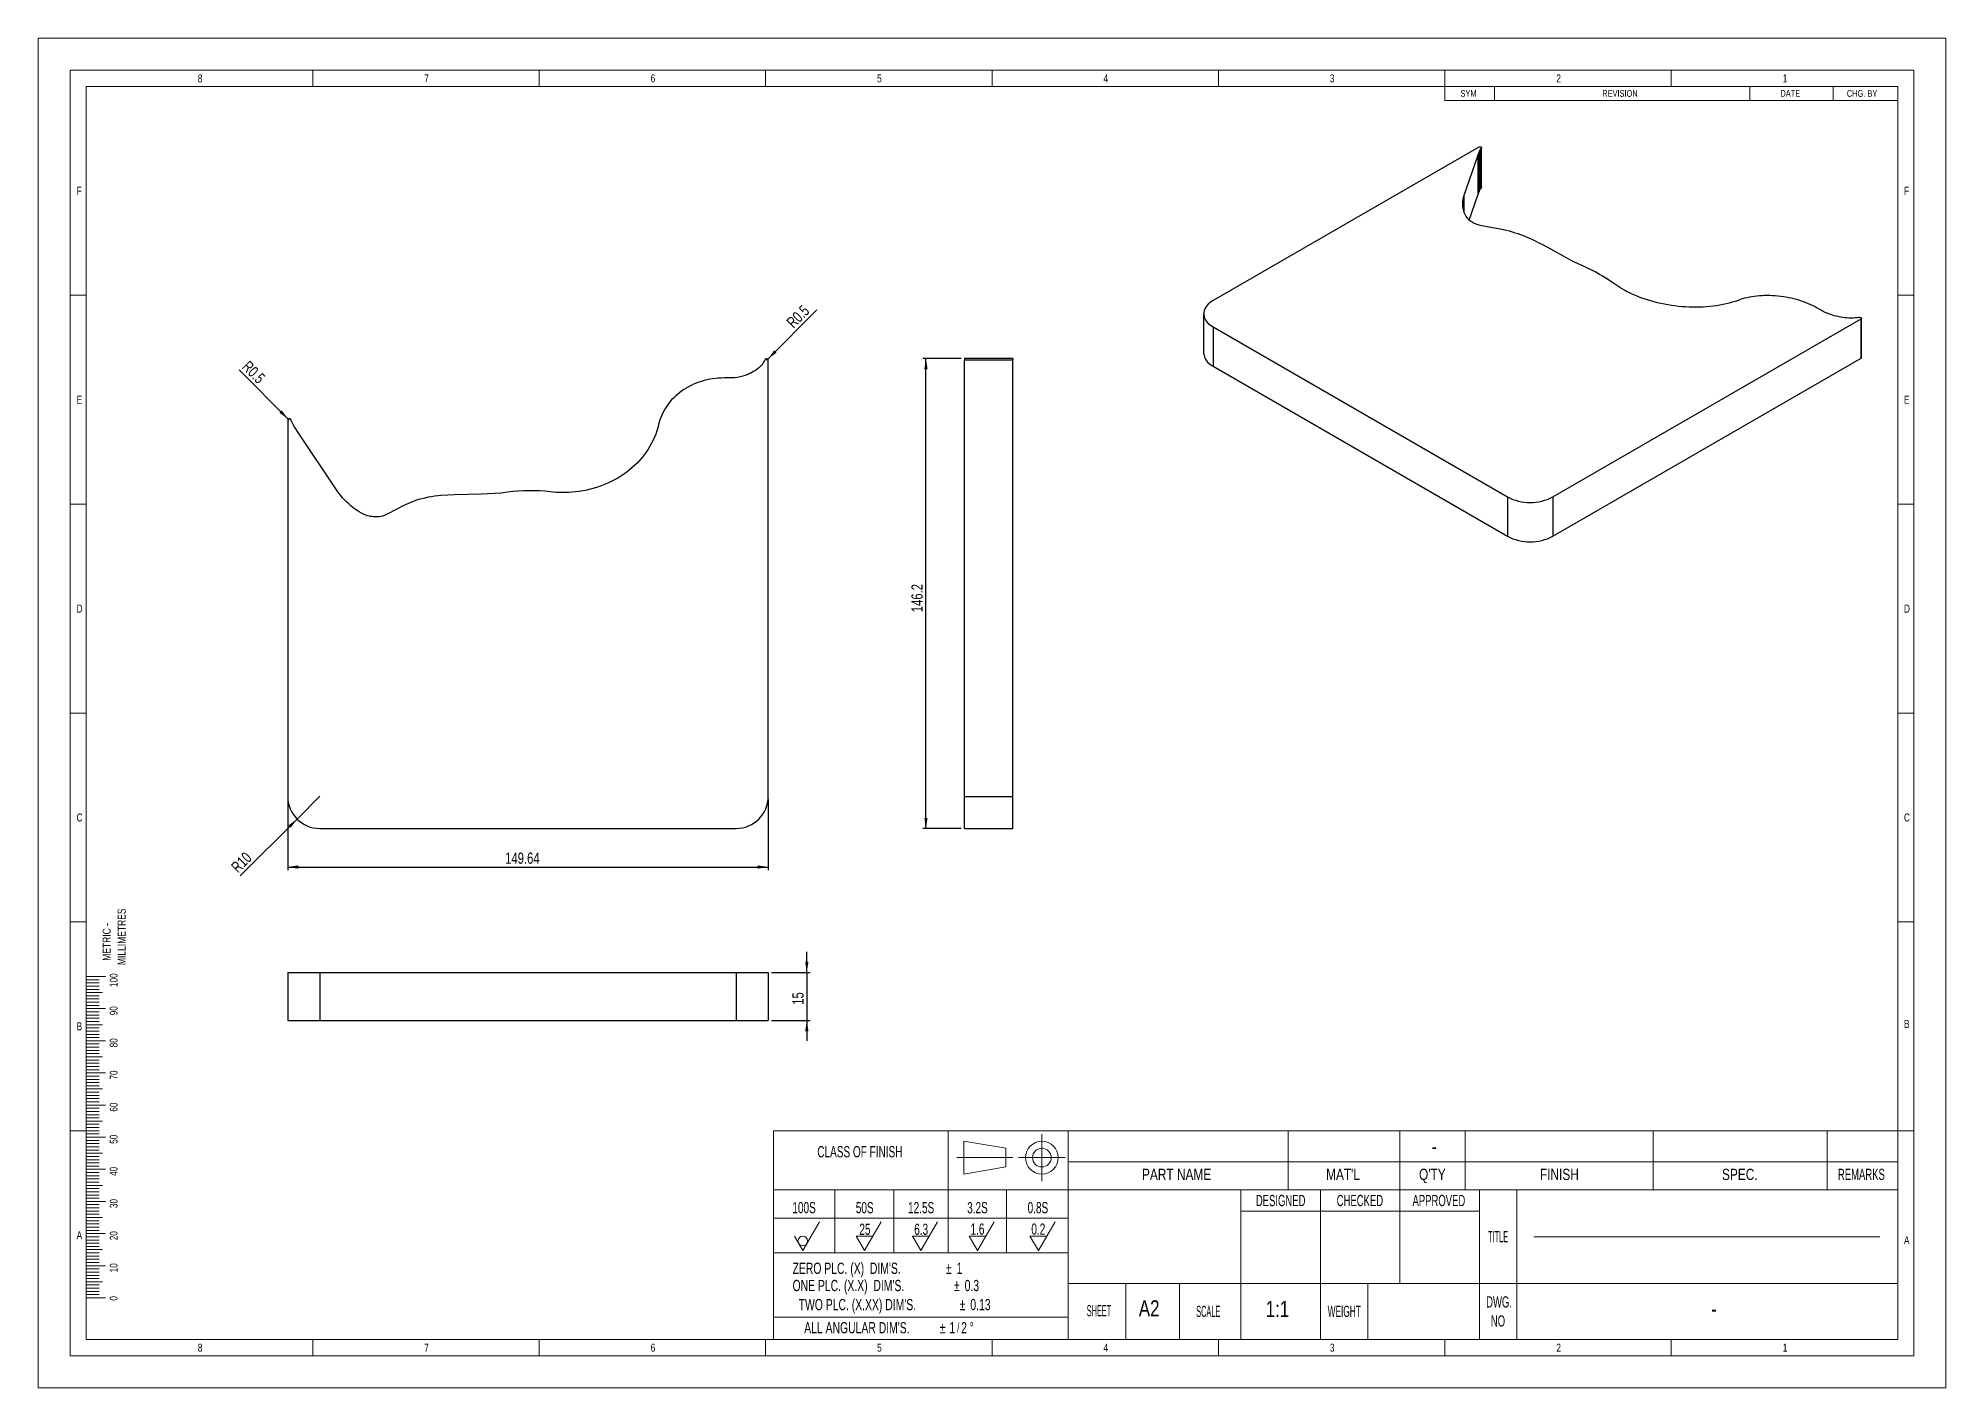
# Model space of a CAD drawing. Header units: millimetres. Extents: x 1 to 595, y 0 to 420.
import ezdxf

# ---------------------------------------------------------------- set-up
doc = ezdxf.new("R2010")
doc.units = ezdxf.units.MM
doc.layers.add('DIM', color=4, linetype='Continuous')
doc.styles.add('SLDTEXTSTYLE0', font='TXT', dxfattribs={"width": 0.789474})
doc.styles.add('SLDTEXTSTYLE1', font='TXT', dxfattribs={"width": 0.473684})
doc.styles.add('SLDTEXTSTYLE2', font='TXT', dxfattribs={"width": 0.631579})
doc.styles.add('SLDTEXTSTYLE3', font='TXT', dxfattribs={"width": 0.552632})
doc.styles.add('SLDTEXTSTYLE4', font='TXT', dxfattribs={"width": 0.773196})
doc.styles.add('SLDTEXTSTYLE5', font='TXT', dxfattribs={"width": 0.666667})
doc.styles.add('SLDTEXTSTYLE6', font='TXT', dxfattribs={"width": 0.691176})
doc.styles.add('SLDTEXTSTYLE7', font='TXT', dxfattribs={"width": 0.605})
doc.styles.add('SLDTEXTSTYLE8', font='TXT', dxfattribs={"width": 0.75})
doc.dimstyles.new('SLDDIMSTYLE0', dxfattribs={"dimtxt": 3.5, "dimasz": 3.302, "dimexe": 0, "dimexo": 0.0625, "dimgap": 0.875, "dimtad": 1, "dimrnd": 1e-09, "dimzin": 12, "dimdsep": 46, "dimtxsty": 'SLDTEXTSTYLE8', "dimsah": 1, "dimcen": 0.09, "dimadec": 0, "dimazin": 3, "dimtfac": 1, "dimtdec": 3, "dimtmove": 0, "dimatfit": 0, "dimfxl": 0, "dimfrac": 2, "dimtolj": 1, "dimtzin": 12, "dimarcsym": 0})
doc.dimstyles.new('SLDDIMSTYLE1', dxfattribs={"dimtxt": 3.5, "dimasz": 3.302, "dimexe": 0, "dimexo": 0.0625, "dimgap": 0.875, "dimtad": 1, "dimrnd": 1e-09, "dimzin": 12, "dimdsep": 46, "dimtxsty": 'SLDTEXTSTYLE8', "dimsah": 1, "dimcen": 0.09, "dimadec": 0, "dimazin": 3, "dimtfac": 1, "dimtdec": 3, "dimtofl": 0, "dimtmove": 0, "dimatfit": 3, "dimfxl": 0, "dimfrac": 2, "dimtolj": 1, "dimtzin": 12, "dimarcsym": 0})
doc.dimstyles.new('SLDDIMSTYLE2', dxfattribs={"dimtxt": 3.5, "dimasz": 3.302, "dimexe": 0, "dimexo": 0.0625, "dimgap": 0.875, "dimtad": 1, "dimrnd": 1e-09, "dimzin": 12, "dimdsep": 46, "dimtxsty": 'SLDTEXTSTYLE8', "dimsah": 1, "dimcen": 0, "dimadec": 0, "dimazin": 3, "dimtfac": 1, "dimtdec": 3, "dimtofl": 0, "dimtmove": 0, "dimatfit": 3, "dimfxl": 0, "dimfrac": 2, "dimtolj": 1, "dimtzin": 12, "dimarcsym": 0})
doc.dimstyles.new('SLDDIMSTYLE3', dxfattribs={"dimtxt": 3.5, "dimasz": 3.302, "dimexe": 0, "dimexo": 0.0625, "dimgap": 0.875, "dimtad": 1, "dimrnd": 1e-09, "dimdsep": 46, "dimtxsty": 'SLDTEXTSTYLE8', "dimsah": 1, "dimcen": 0, "dimadec": 0, "dimazin": 2, "dimtfac": 1, "dimtdec": 3, "dimtofl": 0, "dimtmove": 0, "dimatfit": 3, "dimfxl": 0, "dimfrac": 2, "dimtolj": 1, "dimtzin": 12, "dimarcsym": 0})

# ---------------------------------------------------------------- blocks, each defined once
blk = doc.blocks.new('SW_TABLEANNOTATION_0')
at = {"color": 0, "linetype": 'Continuous', "lineweight": 18}
for p, q in [((0, 0), (0, -4.36)), ((0, 0), (15.48, 0)), ((0, 0), (0, -4.36)), ((141.03, 0), (0, 0)), ((15.48, 0), (15.48, -4.36)), ((15.48, 0), (95.05, 0)), ((95.05, 0), (95.05, -4.36)), ((95.05, 0), (120.91, 0)), ((120.91, 0), (120.91, -4.36)), ((120.91, 0), (141.03, 0)), ((141.03, 0), (141.03, -4.36)), ((141.03, -4.36), (141.03, 0)), ((0, -4.36), (15.48, -4.36)), ((0, -4.36), (141.03, -4.36)), ((15.48, -4.36), (95.05, -4.36)), ((95.05, -4.36), (120.91, -4.36)), ((120.91, -4.36), (141.03, -4.36))]:
    blk.add_line(p, q, dxfattribs=at)
at = {"color": 0, "linetype": 'Continuous', "lineweight": 0, "char_height": 2.117, "attachment_point": 1, "style": 'SLDTEXTSTYLE8'}
for s, insert in [('SYM', (4.9, -1.13)), ('REVISION', (49.04, -1.13)), ('DATE', (104.52, -1.13)), ('CHG. BY', (125.2, -1.13))]:
    blk.add_mtext(s, dxfattribs=dict(at, insert=insert))
blk = doc.blocks.new('_D')
at = {"layer": 'DIM'}
for p, q in [((239.89, 129.31), (239.89, 135.66)), ((228.89, 129.31), (240.89, 129.31)), ((239.89, 129.31), (239.89, 114.31)), ((228.89, 114.31), (240.89, 114.31)), ((239.89, 114.31), (239.89, 107.96))]:
    blk.add_line(p, q, dxfattribs=at)
for points in [[(239.89, 129.31), (240.4, 132.61), (239.38, 132.61)], [(239.89, 114.31), (239.38, 111.01), (240.4, 111.01)]]:
    blk.add_solid(points, dxfattribs=at)
at = {"layer": 'DIM', "insert": (235.38, 119.22), "char_height": 3.5, "attachment_point": 1, "rotation": 90, "style": 'SLDTEXTSTYLE8'}
blk.add_mtext('15', dxfattribs=at)
blk = doc.blocks.new('_D_1')
at = {"layer": 'DIM'}
for p, q in [((78.25, 183.1), (78.25, 161.1)), ((227.89, 183.1), (227.89, 161.1)), ((78.25, 162.1), (227.89, 162.1))]:
    blk.add_line(p, q, dxfattribs=at)
for points in [[(78.25, 162.1), (81.55, 161.59), (81.55, 162.6)], [(227.89, 162.1), (224.59, 162.6), (224.59, 161.59)]]:
    blk.add_solid(points, dxfattribs=at)
at = {"layer": 'DIM', "insert": (145.96, 166.61), "char_height": 3.5, "attachment_point": 1, "style": 'SLDTEXTSTYLE8'}
blk.add_mtext('149.64', dxfattribs=at)
blk = doc.blocks.new('_D_2')
at = {"layer": 'DIM'}
for q in [(88.25, 184.1), (63.5, 159.35)]:
    blk.add_line((81.18, 177.02), q, dxfattribs=at)
blk.add_solid([(81.18, 177.02), (78.48, 175.05), (79.2, 174.33)], dxfattribs=at)
at = {"layer": 'DIM', "insert": (60.32, 162.53), "char_height": 3.5, "attachment_point": 1, "rotation": 45, "style": 'SLDTEXTSTYLE8'}
blk.add_mtext('R10', dxfattribs=at)
blk = doc.blocks.new('_D_3')
at = {"layer": 'DIM'}
for q in [(243.03, 335.44), (227.39, 319.8)]:
    blk.add_line((227.74, 320.15), q, dxfattribs=at)
blk.add_solid([(227.74, 320.15), (230.44, 322.13), (229.72, 322.85)], dxfattribs=at)
at = {"layer": 'DIM', "insert": (233.28, 332.03), "char_height": 3.5, "attachment_point": 1, "rotation": 45, "style": 'SLDTEXTSTYLE8'}
blk.add_mtext('R0.5', dxfattribs=at)
blk = doc.blocks.new('_D_4')
at = {"layer": 'DIM'}
for q in [(63.11, 316.77), (78.75, 301.13)]:
    blk.add_line((78.39, 301.49), q, dxfattribs=at)
blk.add_solid([(78.39, 301.49), (76.42, 304.18), (75.7, 303.46)], dxfattribs=at)
at = {"layer": 'DIM', "insert": (66.28, 319.94), "char_height": 3.5, "attachment_point": 1, "rotation": 315, "style": 'SLDTEXTSTYLE8'}
blk.add_mtext('R0.5', dxfattribs=at)
blk = doc.blocks.new('_D_5')
at = {"layer": 'DIM'}
for p, q in [((287.99, 320.3), (275.99, 320.3)), ((276.99, 174.1), (276.99, 320.3)), ((287.99, 174.1), (275.99, 174.1))]:
    blk.add_line(p, q, dxfattribs=at)
for points in [[(276.99, 320.3), (276.48, 317), (277.5, 317)], [(276.99, 174.1), (277.5, 177.4), (276.48, 177.4)]]:
    blk.add_solid(points, dxfattribs=at)
at = {"layer": 'DIM', "insert": (272.48, 241.38), "char_height": 3.5, "attachment_point": 1, "rotation": 90, "style": 'SLDTEXTSTYLE8'}
blk.add_mtext('146.2', dxfattribs=at)

msp = doc.modelspace()

# ---------------------------------------------------------------- linework, layer by layer
at = {"color": 9, "linetype": 'Continuous', "lineweight": 18}
for p, q in [((0.554, 420.029), (594.554, 420.029)), ((0.554, 0.029), (0.554, 420.029)), ((594.554, 0.029), (594.554, 420.029)), ((10.554, 410.029), (584.554, 410.029)), ((10.554, 10.029), (10.554, 410.029)), ((86.054, 405.029), (86.054, 410.029)), ((156.554, 405.029), (156.554, 410.029)), ((227.054, 405.029), (227.054, 410.029)), ((297.554, 405.029), (297.554, 410.029)), ((368.054, 405.029), (368.054, 410.029)), ((438.554, 405.029), (438.554, 410.029)), ((509.054, 405.029), (509.054, 410.029)), ((584.554, 10.029), (584.554, 410.029)), ((15.554, 405.029), (579.554, 405.029)), ((15.554, 15.029), (15.554, 405.029)), ((579.554, 405.029), (579.554, 15.029)), ((579.554, 405.029), (579.554, 389.676)), ((579.554, 389.676), (579.554, 384.5)), ((579.554, 384.5), (579.554, 379.323)), ((15.554, 340.029), (10.554, 340.029)), ((579.554, 340.029), (584.554, 340.029)), ((15.554, 275.029), (10.554, 275.029)), ((579.554, 275.029), (584.554, 275.029)), ((15.554, 210.029), (10.554, 210.029)), ((579.554, 210.029), (584.554, 210.029)), ((15.554, 145.029), (10.554, 145.029)), ((579.554, 145.029), (584.554, 145.029)), ((15.554, 128.029), (21.554, 128.029)), ((15.554, 127.029), (19.554, 127.029)), ((15.554, 126.029), (19.554, 126.029)), ((15.554, 125.029), (19.554, 125.029)), ((15.554, 124.029), (19.554, 124.029)), ((15.554, 123.029), (20.554, 123.029)), ((15.554, 122.029), (19.554, 122.029)), ((15.554, 121.029), (19.554, 121.029)), ((15.554, 120.029), (19.554, 120.029)), ((15.554, 119.029), (19.554, 119.029)), ((15.554, 118.029), (21.554, 118.029)), ((15.554, 117.029), (19.554, 117.029)), ((15.554, 116.029), (19.554, 116.029)), ((15.554, 115.029), (19.554, 115.029)), ((15.554, 114.029), (19.554, 114.029)), ((15.554, 113.029), (20.554, 113.029)), ((15.554, 112.029), (19.554, 112.029)), ((15.554, 111.029), (19.554, 111.029)), ((15.554, 110.029), (19.554, 110.029)), ((15.554, 109.029), (19.554, 109.029)), ((15.554, 108.029), (21.554, 108.029)), ((15.554, 107.029), (19.554, 107.029)), ((15.554, 106.029), (19.554, 106.029)), ((15.554, 105.029), (19.554, 105.029)), ((15.554, 104.029), (19.554, 104.029)), ((15.554, 103.029), (20.554, 103.029)), ((15.554, 102.029), (19.554, 102.029)), ((15.554, 101.029), (19.554, 101.029)), ((15.554, 100.029), (19.554, 100.029)), ((15.554, 99.029), (19.554, 99.029)), ((15.554, 98.029), (21.554, 98.029)), ((15.554, 97.029), (19.554, 97.029)), ((15.554, 96.029), (19.554, 96.029)), ((15.554, 95.029), (19.554, 95.029)), ((15.554, 94.029), (19.554, 94.029)), ((15.554, 93.029), (20.554, 93.029)), ((15.554, 92.029), (19.554, 92.029)), ((15.554, 91.029), (19.554, 91.029)), ((15.554, 90.029), (19.554, 90.029)), ((15.554, 89.029), (19.554, 89.029)), ((15.554, 88.029), (21.554, 88.029)), ((15.554, 87.029), (19.554, 87.029)), ((15.554, 86.029), (19.554, 86.029)), ((15.554, 85.029), (19.554, 85.029)), ((15.554, 84.029), (19.554, 84.029)), ((15.554, 80.029), (10.554, 80.029)), ((15.554, 83.029), (20.554, 83.029)), ((15.554, 82.029), (19.554, 82.029)), ((15.554, 81.029), (19.554, 81.029)), ((15.554, 80.029), (19.554, 80.029)), ((15.554, 79.029), (19.554, 79.029)), ((15.554, 78.029), (21.554, 78.029)), ((229.554, 80.029), (229.554, 15.029)), ((229.554, 80.029), (579.554, 80.029)), ((283.933, 80.029), (283.933, 42.029)), ((313.086, 64.385), (313.086, 78.938)), ((321.238, 80.029), (321.238, 15.029)), ((389.819, 80.029), (389.819, 61.601)), ((424.564, 32.494), (424.564, 80.029)), ((444.862, 61.601), (444.862, 80.029)), ((503.431, 61.601), (503.431, 80.029)), ((557.557, 61.601), (557.557, 80.029)), ((579.554, 80.029), (579.554, 15.029)), ((579.554, 80.029), (584.554, 80.029)), ((15.554, 77.029), (19.554, 77.029)), ((15.554, 76.029), (19.554, 76.029)), ((15.554, 75.029), (19.554, 75.029)), ((15.554, 74.029), (19.554, 74.029)), ((15.554, 73.029), (20.554, 73.029)), ((15.554, 72.029), (19.554, 72.029)), ((304.037, 71.661), (286.573, 71.661)), ((288.756, 66.568), (288.756, 76.755)), ((301.854, 74.572), (288.756, 76.755)), ((301.854, 68.751), (301.854, 74.572)), ((305.81, 71.661), (320.363, 71.661)), ((15.554, 71.029), (19.554, 71.029)), ((15.554, 70.029), (19.554, 70.029)), ((15.554, 69.029), (19.554, 69.029)), ((15.554, 68.029), (21.554, 68.029)), ((15.554, 67.029), (19.554, 67.029)), ((15.554, 66.029), (19.554, 66.029)), ((301.854, 68.751), (288.756, 66.568)), ((321.238, 70.332), (579.554, 70.332)), ((579.554, 66.029), (579.554, 40.029)), ((15.554, 65.029), (19.554, 65.029)), ((15.554, 64.029), (19.554, 64.029)), ((15.554, 63.029), (20.554, 63.029)), ((15.554, 62.029), (19.554, 62.029)), ((15.554, 61.029), (19.554, 61.029)), ((15.554, 60.029), (19.554, 60.029)), ((579.554, 61.601), (229.554, 61.601)), ((248.65, 61.601), (248.65, 42.029)), ((267.007, 61.601), (267.007, 42.029)), ((302.119, 61.601), (302.119, 42.029)), ((375.084, 32.526), (375.084, 61.601)), ((399.824, 32.494), (399.824, 61.601)), ((449.304, 15.029), (449.304, 61.601)), ((460.947, 15.029), (460.947, 61.601)), ((15.554, 59.029), (19.554, 59.029)), ((15.554, 58.029), (21.554, 58.029)), ((15.554, 57.029), (19.554, 57.029)), ((15.554, 56.029), (19.554, 56.029)), ((15.554, 55.029), (19.554, 55.029)), ((15.554, 54.029), (19.554, 54.029)), ((449.304, 55.052), (375.084, 55.052)), ((449.304, 55.052), (375.084, 55.052)), ((15.554, 53.029), (20.554, 53.029)), ((15.554, 52.029), (19.554, 52.029)), ((15.554, 51.029), (19.554, 51.029)), ((15.554, 50.029), (19.554, 50.029)), ((15.554, 49.029), (19.554, 49.029)), ((15.554, 48.029), (21.554, 48.029)), ((229.554, 52.797), (321.238, 52.797)), ((238.643, 42.726), (243.839, 51.726)), ((257.863, 42.726), (263.059, 51.726)), ((275.396, 42.726), (280.592, 51.726)), ((293.025, 42.726), (298.222, 51.726)), ((311.982, 42.726), (317.179, 51.726)), ((15.554, 47.029), (19.554, 47.029)), ((15.554, 46.029), (19.554, 46.029)), ((15.554, 45.029), (19.554, 45.029)), ((15.554, 44.029), (19.554, 44.029)), ((15.554, 43.029), (20.554, 43.029)), ((15.554, 42.029), (19.554, 42.029)), ((229.554, 42.029), (321.238, 42.029)), ((238.643, 42.726), (236.045, 47.226)), ((257.863, 42.726), (255.265, 47.226)), ((260.461, 47.226), (255.265, 47.226)), ((275.396, 42.726), (272.798, 47.226)), ((277.994, 47.226), (272.798, 47.226)), ((293.025, 42.726), (290.427, 47.226)), ((295.623, 47.226), (290.427, 47.226)), ((311.982, 42.726), (309.384, 47.226)), ((314.58, 47.226), (309.384, 47.226)), ((573.992, 47.047), (466.223, 47.047)), ((15.554, 41.029), (19.554, 41.029)), ((15.554, 40.029), (19.554, 40.029)), ((15.554, 39.029), (19.554, 39.029)), ((15.554, 38.029), (21.554, 38.029)), ((15.554, 37.029), (19.554, 37.029)), ((15.554, 36.029), (19.554, 36.029)), ((15.554, 35.029), (19.554, 35.029)), ((15.554, 34.029), (19.554, 34.029)), ((15.554, 33.029), (20.554, 33.029)), ((15.554, 32.029), (19.554, 32.029)), ((15.554, 31.029), (19.554, 31.029)), ((15.554, 30.029), (19.554, 30.029)), ((579.554, 32.494), (321.238, 32.534)), ((339.236, 32.494), (339.236, 15.029)), ((355.935, 15.029), (355.935, 32.494)), ((375.084, 15.029), (375.084, 32.526)), ((399.824, 15.029), (399.824, 32.494)), ((414.598, 15.029), (414.598, 32.52)), ((15.554, 29.029), (19.554, 29.029)), ((15.554, 28.029), (21.554, 28.029)), ((229.554, 22.029), (321.238, 22.029)), ((15.554, 15.029), (579.554, 15.029)), ((86.054, 15.029), (86.054, 10.029)), ((156.554, 15.029), (156.554, 10.029)), ((227.054, 15.029), (227.054, 10.029)), ((297.554, 15.029), (297.554, 10.029)), ((321.238, 15.029), (579.554, 15.029)), ((368.054, 15.029), (368.054, 10.029)), ((438.554, 15.029), (438.554, 10.029)), ((509.054, 15.029), (509.054, 10.029)), ((10.554, 10.029), (584.554, 10.029)), ((0.554, 0.029), (594.554, 0.029))]:
    msp.add_line(p, q, dxfattribs=at)
for p, q in [((449.138, 386.135), (366.379, 338.359)), ((444.509, 370.874), (448.784, 383.446)), ((448.784, 383.446), (448.989, 384.004)), ((448.784, 383.446), (448.784, 371.198)), ((448.989, 384.004), (449.217, 384.537)), ((448.989, 384.004), (448.989, 371.756)), ((449.217, 384.537), (449.471, 385.045)), ((449.217, 384.537), (449.217, 372.289)), ((449.471, 385.045), (449.754, 385.529)), ((449.471, 385.045), (449.471, 372.797)), ((449.754, 385.529), (449.957, 385.825)), ((449.754, 385.529), (449.754, 373.281)), ((449.957, 373.577), (449.957, 385.825)), ((449.992, 373.683), (449.992, 385.931)), ((444.143, 368.262), (444.149, 368.788)), ((444.149, 368.788), (444.189, 369.312)), ((444.149, 368.788), (444.149, 368.135)), ((444.189, 369.312), (444.263, 369.834)), ((444.189, 369.312), (444.189, 367.573)), ((444.263, 369.834), (444.368, 370.351)), ((444.263, 369.834), (444.263, 367.049)), ((444.368, 370.351), (444.506, 370.862)), ((444.368, 370.351), (444.368, 366.538)), ((444.506, 370.862), (444.509, 370.874)), ((444.506, 370.862), (444.506, 366.048)), ((444.509, 370.874), (444.509, 366.037)), ((446.148, 363.446), (448.784, 371.198)), ((448.784, 371.198), (448.989, 371.756)), ((448.989, 371.756), (449.217, 372.289)), ((449.217, 372.289), (449.471, 372.797)), ((449.471, 372.797), (449.754, 373.281)), ((449.754, 373.281), (449.957, 373.577)), ((444.17, 367.736), (444.143, 368.262)), ((444.232, 367.212), (444.17, 367.736)), ((444.329, 366.692), (444.232, 367.212)), ((444.441, 366.25), (444.329, 366.692)), ((444.581, 365.814), (444.441, 366.25)), ((444.752, 365.386), (444.581, 365.814)), ((444.956, 364.969), (444.752, 365.386)), ((445.196, 364.564), (444.956, 364.969)), ((445.475, 364.171), (445.196, 364.564)), ((445.796, 363.794), (445.475, 364.171)), ((446.161, 363.433), (445.796, 363.794)), ((446.421, 363.211), (446.161, 363.433)), ((446.705, 362.995), (446.421, 363.211)), ((447.014, 362.787), (446.705, 362.995)), ((447.347, 362.588), (447.014, 362.787)), ((447.706, 362.399), (447.347, 362.588)), ((448.09, 362.222), (447.706, 362.399)), ((448.499, 362.058), (448.09, 362.222)), ((448.934, 361.908), (448.499, 362.058)), ((449.516, 361.74), (448.934, 361.908)), ((450.133, 361.594), (449.516, 361.74)), ((450.596, 361.503), (450.133, 361.594)), ((455.743, 360.564), (450.596, 361.503)), ((456.737, 360.37), (455.743, 360.564)), ((457.709, 360.156), (456.737, 360.37)), ((458.659, 359.923), (457.709, 360.156)), ((459.589, 359.67), (458.659, 359.923)), ((460.497, 359.399), (459.589, 359.67)), ((461.386, 359.11), (460.497, 359.399)), ((462.257, 358.804), (461.386, 359.11)), ((463.11, 358.482), (462.257, 358.804)), ((463.946, 358.146), (463.11, 358.482)), ((464.768, 357.796), (463.946, 358.146)), ((465.576, 357.433), (464.768, 357.796)), ((466.372, 357.059), (465.576, 357.433)), ((467.933, 356.283), (466.372, 357.059)), ((469.46, 355.477), (467.933, 356.283)), ((475.458, 352.148), (469.46, 355.477)), ((476.978, 351.334), (475.458, 352.148)), ((478.523, 350.541), (476.978, 351.334)), ((480.098, 349.776), (478.523, 350.541)), ((481.709, 349.042), (480.098, 349.776)), ((483.014, 348.448), (481.709, 349.042)), ((484.287, 347.831), (483.014, 348.448)), ((485.526, 347.192), (484.287, 347.831)), ((486.73, 346.531), (485.526, 347.192)), ((487.897, 345.848), (486.73, 346.531)), ((489.027, 345.145), (487.897, 345.848)), ((490.119, 344.422), (489.027, 345.145)), ((491.171, 343.679), (490.119, 344.422)), ((491.785, 343.245), (491.171, 343.679)), ((492.42, 342.82), (491.785, 343.245)), ((493.075, 342.405), (492.42, 342.82)), ((493.75, 342.001), (493.075, 342.405)), ((494.445, 341.608), (493.75, 342.001)), ((495.158, 341.226), (494.445, 341.608)), ((495.889, 340.856), (495.158, 341.226)), ((496.637, 340.498), (495.889, 340.856)), ((496.667, 340.484), (496.637, 340.498)), ((496.698, 340.47), (496.667, 340.484)), ((497.692, 340.027), (496.698, 340.47)), ((498.647, 339.631), (497.692, 340.027)), ((499.623, 339.255), (498.647, 339.631)), ((500.618, 338.899), (499.623, 339.255)), ((501.631, 338.564), (500.618, 338.899)), ((530.509, 338.671), (529.839, 338.441)), ((531.2, 338.883), (530.509, 338.671)), ((531.91, 339.075), (531.2, 338.883)), ((532.639, 339.249), (531.91, 339.075)), ((533.385, 339.403), (532.639, 339.249)), ((534.146, 339.537), (533.385, 339.403)), ((534.921, 339.651), (534.146, 339.537)), ((535.709, 339.745), (534.921, 339.651)), ((536.508, 339.819), (535.709, 339.745)), ((537.317, 339.872), (536.508, 339.819)), ((538.134, 339.904), (537.317, 339.872)), ((538.958, 339.916), (538.134, 339.904)), ((539.788, 339.907), (538.958, 339.916)), ((540.62, 339.877), (539.788, 339.907)), ((541.455, 339.826), (540.62, 339.877)), ((542.291, 339.755), (541.455, 339.826)), ((543.126, 339.664), (542.291, 339.755)), ((543.958, 339.552), (543.126, 339.664)), ((544.786, 339.42), (543.958, 339.552)), ((545.609, 339.269), (544.786, 339.42)), ((546.424, 339.097), (545.609, 339.269)), ((547.232, 338.907), (546.424, 339.097)), ((548.028, 338.698), (547.232, 338.907)), ((548.814, 338.47), (548.028, 338.698)), ((363.45, 334.277), (363.45, 322.029)), ((472.193, 277.274), (568.15, 332.669)), ((502.661, 338.251), (501.631, 338.564)), ((503.705, 337.959), (502.661, 338.251)), ((504.763, 337.69), (503.705, 337.959)), ((505.832, 337.443), (504.763, 337.69)), ((506.911, 337.22), (505.832, 337.443)), ((507.999, 337.02), (506.911, 337.22)), ((509.093, 336.843), (507.999, 337.02)), ((510.192, 336.691), (509.093, 336.843)), ((511.295, 336.563), (510.192, 336.691)), ((512.399, 336.459), (511.295, 336.563)), ((513.504, 336.38), (512.399, 336.459)), ((514.607, 336.326), (513.504, 336.38)), ((515.706, 336.296), (514.607, 336.326)), ((516.8, 336.291), (515.706, 336.296)), ((517.888, 336.311), (516.8, 336.291)), ((518.968, 336.356), (517.888, 336.311)), ((520.037, 336.426), (518.968, 336.356)), ((521.095, 336.52), (520.037, 336.426)), ((522.14, 336.639), (521.095, 336.52)), ((523.17, 336.782), (522.14, 336.639)), ((524.183, 336.949), (523.17, 336.782)), ((525.179, 337.14), (524.183, 336.949)), ((526.156, 337.355), (525.179, 337.14)), ((527.111, 337.592), (526.156, 337.355)), ((528.044, 337.853), (527.111, 337.592)), ((528.954, 338.136), (528.044, 337.853)), ((529.839, 338.441), (528.954, 338.136)), ((549.586, 338.224), (548.814, 338.47)), ((550.344, 337.961), (549.586, 338.224)), ((551.087, 337.68), (550.344, 337.961)), ((551.812, 337.383), (551.087, 337.68)), ((552.518, 337.07), (551.812, 337.383)), ((553.205, 336.741), (552.518, 337.07)), ((553.871, 336.398), (553.205, 336.741)), ((554.514, 336.04), (553.871, 336.398)), ((555.73, 335.338), (554.514, 336.04)), ((556.334, 335.007), (555.73, 335.338)), ((556.965, 334.697), (556.334, 335.007)), ((557.622, 334.407), (556.965, 334.697)), ((558.306, 334.139), (557.622, 334.407)), ((559.014, 333.894), (558.306, 334.139)), ((559.747, 333.672), (559.014, 333.894)), ((560.504, 333.473), (559.747, 333.672)), ((560.895, 333.382), (560.504, 333.473)), ((561.31, 333.294), (560.895, 333.382)), ((561.863, 333.189), (561.31, 333.294)), ((562.448, 333.095), (561.863, 333.189)), ((563.061, 333.017), (562.448, 333.095)), ((563.702, 332.957), (563.061, 333.017)), ((564.365, 332.919), (563.702, 332.957)), ((565.046, 332.908), (564.365, 332.919)), ((565.691, 332.924), (565.046, 332.908)), ((566.28, 332.963), (565.691, 332.924)), ((566.669, 333.002), (566.28, 332.963)), ((567.03, 333.047), (566.669, 333.002)), ((567.36, 333.097), (567.03, 333.047)), ((567.65, 333.149), (567.36, 333.097)), ((568.15, 320.421), (568.15, 332.669)), ((568.297, 320.625), (568.297, 332.873)), ((366.379, 330.195), (458.051, 277.274)), ((366.379, 330.195), (366.379, 317.947)), ((219.93, 314.84), (219.128, 314.64)), ((220.72, 315.086), (219.93, 314.84)), ((221.498, 315.378), (220.72, 315.086)), ((221.887, 315.544), (221.498, 315.378)), ((222.288, 315.728), (221.887, 315.544)), ((222.807, 315.991), (222.288, 315.728)), ((223.335, 316.29), (222.807, 315.991)), ((223.866, 316.627), (223.335, 316.29)), ((224.392, 317.007), (223.866, 316.627)), ((224.907, 317.43), (224.392, 317.007)), ((225.403, 317.898), (224.907, 317.43)), ((225.838, 318.373), (225.403, 317.898)), ((226.208, 318.837), (225.838, 318.373)), ((226.436, 319.16), (226.208, 318.837)), ((226.635, 319.471), (226.436, 319.16)), ((226.807, 319.766), (226.635, 319.471)), ((226.949, 320.034), (226.807, 319.766)), ((227.89, 184.095), (227.89, 319.8)), ((303.991, 320.3), (288.991, 320.3)), ((288.991, 320.3), (288.991, 319.8)), ((288.991, 184.095), (288.991, 319.8)), ((303.991, 319.8), (288.991, 319.8)), ((303.991, 320.3), (303.991, 319.8)), ((303.991, 184.095), (303.991, 319.8)), ((366.379, 317.947), (458.051, 265.026)), ((472.193, 265.026), (568.15, 320.421)), ((199.595, 309.162), (198.969, 308.61)), ((200.247, 309.691), (199.595, 309.162)), ((200.925, 310.195), (200.247, 309.691)), ((201.627, 310.673), (200.925, 310.195)), ((202.353, 311.124), (201.627, 310.673)), ((203.1, 311.549), (202.353, 311.124)), ((203.867, 311.945), (203.1, 311.549)), ((204.654, 312.312), (203.867, 311.945)), ((205.457, 312.649), (204.654, 312.312)), ((206.277, 312.956), (205.457, 312.649)), ((207.112, 313.233), (206.277, 312.956)), ((207.959, 313.478), (207.112, 313.233)), ((208.818, 313.691), (207.959, 313.478)), ((209.686, 313.872), (208.818, 313.691)), ((210.563, 314.021), (209.686, 313.872)), ((211.446, 314.137), (210.563, 314.021)), ((212.334, 314.22), (211.446, 314.137)), ((213.226, 314.27), (212.334, 314.22)), ((214.119, 314.286), (213.226, 314.27)), ((215.838, 314.286), (214.119, 314.286)), ((216.67, 314.308), (215.838, 314.286)), ((217.497, 314.374), (216.67, 314.308)), ((218.317, 314.484), (217.497, 314.374)), ((219.128, 314.64), (218.317, 314.484)), ((195.059, 303.465), (194.72, 302.749)), ((195.433, 304.168), (195.059, 303.465)), ((195.841, 304.856), (195.433, 304.168)), ((196.283, 305.528), (195.841, 304.856)), ((196.758, 306.183), (196.283, 305.528)), ((197.265, 306.82), (196.758, 306.183)), ((197.803, 307.438), (197.265, 306.82)), ((198.372, 308.035), (197.803, 307.438)), ((198.969, 308.61), (198.372, 308.035)), ((78.246, 301.135), (78.246, 184.095)), ((79.424, 300.829), (79.205, 301.334)), ((79.817, 300.036), (79.424, 300.829)), ((80.26, 299.233), (79.817, 300.036)), ((80.751, 298.419), (80.26, 299.233)), ((81.29, 297.591), (80.751, 298.419)), ((93.667, 279.169), (81.29, 297.591)), ((193.181, 297.791), (192.841, 296.811)), ((193.478, 298.78), (193.181, 297.791)), ((193.729, 299.78), (193.478, 298.78)), ((193.922, 300.535), (193.729, 299.78)), ((194.151, 301.283), (193.922, 300.535)), ((194.417, 302.021), (194.151, 301.283)), ((194.72, 302.749), (194.417, 302.021)), ((189.9, 291.244), (189.267, 290.38)), ((190.493, 292.128), (189.9, 291.244)), ((191.046, 293.032), (190.493, 292.128)), ((191.558, 293.953), (191.046, 293.032)), ((192.029, 294.891), (191.558, 293.953)), ((192.456, 295.844), (192.029, 294.891)), ((192.841, 296.811), (192.456, 295.844)), ((184.704, 285.705), (183.826, 285.021)), ((185.55, 286.418), (184.704, 285.705)), ((186.364, 287.159), (185.55, 286.418)), ((187.143, 287.927), (186.364, 287.159)), ((187.888, 288.721), (187.143, 287.927)), ((188.596, 289.539), (187.888, 288.721)), ((189.267, 290.38), (188.596, 289.539)), ((153.338, 279.205), (151.677, 279.164)), ((155, 279.195), (153.338, 279.205)), ((156.66, 279.133), (155, 279.195)), ((170.216, 279.181), (169.056, 278.991)), ((171.367, 279.41), (170.216, 279.181)), ((172.507, 279.678), (171.367, 279.41)), ((173.633, 279.985), (172.507, 279.678)), ((174.745, 280.329), (173.633, 279.985)), ((175.841, 280.71), (174.745, 280.329)), ((176.919, 281.128), (175.841, 280.71)), ((177.977, 281.582), (176.919, 281.128)), ((179.014, 282.072), (177.977, 281.582)), ((180.028, 282.595), (179.014, 282.072)), ((181.017, 283.153), (180.028, 282.595)), ((181.981, 283.744), (181.017, 283.153)), ((182.918, 284.367), (181.981, 283.744)), ((183.826, 285.021), (182.918, 284.367)), ((93.679, 279.152), (93.667, 279.169)), ((94.207, 278.429), (93.679, 279.152)), ((94.766, 277.721), (94.207, 278.429)), ((95.353, 277.03), (94.766, 277.721)), ((95.967, 276.359), (95.353, 277.03)), ((96.607, 275.71), (95.967, 276.359)), ((97.27, 275.086), (96.607, 275.71)), ((97.955, 274.488), (97.27, 275.086)), ((98.661, 273.92), (97.955, 274.488)), ((99.282, 273.456), (98.661, 273.92)), ((99.915, 273.021), (99.282, 273.456)), ((114.239, 274.484), (109.449, 271.994)), ((115.179, 274.95), (114.239, 274.484)), ((116.128, 275.375), (115.179, 274.95)), ((117.086, 275.761), (116.128, 275.375)), ((118.052, 276.109), (117.086, 275.761)), ((119.027, 276.419), (118.052, 276.109)), ((120.009, 276.693), (119.027, 276.419)), ((121, 276.934), (120.009, 276.693)), ((121.997, 277.143), (121, 276.934)), ((123.001, 277.323), (121.997, 277.143)), ((124.011, 277.475), (123.001, 277.323)), ((125.026, 277.602), (124.011, 277.475)), ((126.047, 277.707), (125.026, 277.602)), ((128.101, 277.86), (126.047, 277.707)), ((130.168, 277.953), (128.101, 277.86)), ((138.487, 278.117), (130.168, 277.953)), ((140.56, 278.193), (138.487, 278.117)), ((142.623, 278.315), (140.56, 278.193)), ((144.675, 278.491), (142.623, 278.315)), ((146.712, 278.731), (144.675, 278.491)), ((148.363, 278.927), (146.712, 278.731)), ((150.018, 279.071), (148.363, 278.927)), ((151.677, 279.164), (150.018, 279.071)), ((158.318, 279.019), (156.66, 279.133)), ((159.972, 278.853), (158.318, 279.019)), ((160.938, 278.755), (159.972, 278.853)), ((161.907, 278.684), (160.938, 278.755)), ((162.878, 278.639), (161.907, 278.684)), ((163.851, 278.622), (162.878, 278.639)), ((164.824, 278.631), (163.851, 278.622)), ((165.795, 278.668), (164.824, 278.631)), ((166.765, 278.732), (165.795, 278.668)), ((167.733, 278.822), (166.765, 278.732)), ((167.771, 278.826), (167.733, 278.822)), ((167.81, 278.831), (167.771, 278.826)), ((169.056, 278.991), (167.81, 278.831)), ((458.051, 277.274), (458.051, 265.026)), ((472.193, 277.274), (472.193, 265.026)), ((100.559, 272.619), (99.915, 273.021)), ((101.215, 272.252), (100.559, 272.619)), ((101.881, 271.925), (101.215, 272.252)), ((102.559, 271.642), (101.881, 271.925)), ((103.248, 271.407), (102.559, 271.642)), ((103.949, 271.223), (103.248, 271.407)), ((104.404, 271.135), (103.949, 271.223)), ((104.87, 271.071), (104.404, 271.135)), ((105.343, 271.035), (104.87, 271.071)), ((105.823, 271.026), (105.343, 271.035)), ((106.307, 271.049), (105.823, 271.026)), ((106.796, 271.103), (106.307, 271.049)), ((107.286, 271.191), (106.796, 271.103)), ((107.777, 271.316), (107.286, 271.191)), ((108.394, 271.522), (107.777, 271.316)), ((109.01, 271.779), (108.394, 271.522)), ((109.449, 271.994), (109.01, 271.779)), ((288.991, 184.095), (303.991, 184.095)), ((288.991, 174.095), (288.991, 184.095)), ((303.991, 174.095), (303.991, 184.095)), ((88.246, 174.095), (217.89, 174.095)), ((288.991, 174.095), (303.991, 174.095)), ((78.246, 129.31), (78.246, 114.31)), ((78.246, 129.31), (88.246, 129.31)), ((88.246, 129.31), (88.246, 114.31)), ((88.246, 129.31), (217.89, 129.31)), ((217.89, 129.31), (217.89, 114.31)), ((217.89, 129.31), (227.89, 129.31)), ((227.89, 129.31), (227.89, 114.31)), ((78.246, 114.31), (88.246, 114.31)), ((88.246, 114.31), (217.89, 114.31)), ((217.89, 114.31), (227.89, 114.31))]:
    msp.add_line(p, q)
at = {"flags": 128}
for points in [[(449.138, 386.135), (449.277, 386.192), (449.441, 386.218), (449.61, 386.211), (449.766, 386.172), (449.89, 386.105), (449.968, 386.018), (449.991, 385.921), (449.957, 385.825)], [(449.992, 373.683), (449.991, 373.673), (449.957, 373.577)], [(366.379, 338.359), (365.578, 337.837), (364.892, 337.263), (364.331, 336.646), (363.903, 335.994), (363.614, 335.318), (363.468, 334.625), (363.468, 333.928), (363.614, 333.236), (363.903, 332.559), (364.331, 331.908), (364.892, 331.29), (365.578, 330.717), (366.379, 330.195)], [(567.65, 333.149), (567.814, 333.161), (567.976, 333.142), (568.118, 333.094), (568.225, 333.022), (568.286, 332.933), (568.293, 332.838), (568.246, 332.746), (568.15, 332.669)]]:
    msp.add_lwpolyline(points, dxfattribs=at)
at = {"color": 9, "linetype": 'Continuous', "lineweight": 18}
for centre, radius in [((313.086, 71.661), 5.094), ((313.086, 71.661), 2.911), ((238.643, 45.74), 1.507)]:
    msp.add_circle(centre, radius, dxfattribs=at)
for centre, radius, start, end in [((368.534, 322.585), 5.115, 186.244139, 245.076002), ((227.39, 319.8), 0.5, 0, 152.064488), ((568.057, 320.642), 0.24, 292.826889, 355.85297), ((78.746, 301.135), 0.5, 23.429532, 180), ((465.122, 290.871), 15.326, 242.524312, 297.475688), ((465.122, 278.623), 15.326, 242.524312, 297.475688), ((88.246, 184.095), 10, 180, 270), ((217.89, 184.095), 10, 270, 0)]:
    msp.add_arc(centre, radius, start, end)

# ---------------------------------------------------------------- block references
at = {"color": 7, "linetype": 'Continuous', "lineweight": 0}
msp.add_blockref('SW_TABLEANNOTATION_0', (438.523, 405.029), dxfattribs=at)

# ---------------------------------------------------------------- texts
at = {"color": 9, "linetype": 'Continuous', "lineweight": 18}
for s, insert, char_height, attachment_point, style in [('8', (50.268, 408.769), 2.5, 1, 'SLDTEXTSTYLE4'), ('7', (120.768, 408.769), 2.5, 1, 'SLDTEXTSTYLE4'), ('6', (191.268, 408.769), 2.5, 1, 'SLDTEXTSTYLE4'), ('5', (261.768, 408.769), 2.5, 1, 'SLDTEXTSTYLE4'), ('4', (332.268, 408.769), 2.5, 1, 'SLDTEXTSTYLE4'), ('3', (402.768, 408.769), 2.5, 1, 'SLDTEXTSTYLE4'), ('2', (473.268, 408.769), 2.5, 1, 'SLDTEXTSTYLE4'), ('1', (543.768, 408.769), 2.5, 1, 'SLDTEXTSTYLE4'), ('F', (12.518, 373.769), 2.5, 1, 'SLDTEXTSTYLE4'), ('F', (581.518, 373.769), 2.5, 1, 'SLDTEXTSTYLE4'), ('E', (12.518, 308.769), 2.5, 1, 'SLDTEXTSTYLE4'), ('E', (581.518, 308.769), 2.5, 1, 'SLDTEXTSTYLE4'), ('D', (12.518, 243.769), 2.5, 1, 'SLDTEXTSTYLE4'), ('D', (581.518, 243.769), 2.5, 1, 'SLDTEXTSTYLE4'), ('C', (12.518, 178.769), 2.5, 1, 'SLDTEXTSTYLE4'), ('C', (581.518, 178.769), 2.5, 1, 'SLDTEXTSTYLE4'), ('B', (12.518, 113.769), 2.5, 1, 'SLDTEXTSTYLE4'), ('B', (581.518, 114.54), 2.5, 1, 'SLDTEXTSTYLE4'), ('CLASS OF FINISH', (256.416, 75.257), 3.5, 2, 'SLDTEXTSTYLE5'), ('PART NAME', (355.044, 68.2), 3.5, 2, 'SLDTEXTSTYLE0'), ("MAT'L", (406.856, 68.2), 3.5, 2, 'SLDTEXTSTYLE0'), ("Q'TY", (434.665, 68.2), 3.5, 2, 'SLDTEXTSTYLE0'), ('FINISH', (474.222, 68.2), 3.5, 2, 'SLDTEXTSTYLE0'), ('SPEC.', (530.399, 68.2), 3.5, 2, 'SLDTEXTSTYLE0'), ('REMARKS', (568.252, 68.2), 3.5, 2, 'SLDTEXTSTYLE2'), ('DESIGNED', (387.43, 60.062), 3.5, 2, 'SLDTEXTSTYLE2'), ('CHECKED', (412.108, 60.062), 3.5, 2, 'SLDTEXTSTYLE2'), ('APPROVED', (436.697, 60.062), 3.5, 2, 'SLDTEXTSTYLE2'), ('100S', (239.04, 57.851), 3.5, 2, 'SLDTEXTSTYLE5'), ('50S', (257.915, 57.851), 3.5, 2, 'SLDTEXTSTYLE5'), ('12.5S', (275.496, 57.851), 3.5, 2, 'SLDTEXTSTYLE5'), ('3.2S', (293.03, 57.851), 3.5, 2, 'SLDTEXTSTYLE5'), ('0.8S', (311.845, 57.851), 3.5, 2, 'SLDTEXTSTYLE5'), ('A', (12.518, 48.769), 2.5, 1, 'SLDTEXTSTYLE4'), ('25', (257.98, 51.118), 3.5, 2, 'SLDTEXTSTYLE5'), ('6.3', (275.509, 51.118), 3.5, 2, 'SLDTEXTSTYLE5'), ('1.6', (293.033, 51.171), 3.5, 2, 'SLDTEXTSTYLE5'), ('0.2', (311.972, 51.171), 3.5, 2, 'SLDTEXTSTYLE5'), ('TITLE', (455.144, 48.784), 3.5, 2, 'SLDTEXTSTYLE1'), ('A', (581.518, 47.207), 2.5, 1, 'SLDTEXTSTYLE4'), ("ZERO PLC. (X)  DIM'S.", (235.455, 38.983), 3.5, 1, 'SLDTEXTSTYLE6'), ('±', (283.191, 38.983), 3.5, 1, 'SLDTEXTSTYLE6'), ('1', (286.525, 38.983), 3.5, 1, 'SLDTEXTSTYLE6'), ("ONE PLC. (X.X)  DIM'S.", (235.455, 33.616), 3.5, 1, 'SLDTEXTSTYLE6'), ('±', (285.705, 33.616), 3.5, 1, 'SLDTEXTSTYLE6'), ('0.3', (289.038, 33.616), 3.5, 1, 'SLDTEXTSTYLE6'), ("TWO PLC. (X.XX) DIM'S.", (237.359, 27.682), 3.5, 1, 'SLDTEXTSTYLE6'), ('±', (287.468, 27.682), 3.5, 1, 'SLDTEXTSTYLE6'), ('0.13', (290.801, 27.682), 3.5, 1, 'SLDTEXTSTYLE6'), ('SHEET', (330.868, 25.778), 3.5, 2, 'SLDTEXTSTYLE1'), ('SCALE', (364.893, 25.579), 3.5, 2, 'SLDTEXTSTYLE1'), ('WEIGHT', (407.24, 25.596), 3.5, 2, 'SLDTEXTSTYLE3'), ('DWG.', (455.433, 28.518), 3.5, 2, 'SLDTEXTSTYLE2'), ("ALL ANGULAR DIM'S.", (255.488, 20.489), 3.5, 2, 'SLDTEXTSTYLE6'), ('±', (282.187, 20.489), 3.5, 2, 'SLDTEXTSTYLE6'), ('1', (285.18, 20.489), 3.5, 2, 'SLDTEXTSTYLE6'), ('/', (287.055, 20.225), 2.91, 2, 'SLDTEXTSTYLE7'), ('2', (288.856, 20.489), 3.5, 2, 'SLDTEXTSTYLE6'), ('°', (291.211, 20.489), 3.5, 2, 'SLDTEXTSTYLE6'), ('NO', (455.102, 22.587), 3.5, 2, 'SLDTEXTSTYLE2'), ('8', (50.268, 13.769), 2.5, 1, 'SLDTEXTSTYLE4'), ('7', (120.768, 13.769), 2.5, 1, 'SLDTEXTSTYLE4'), ('6', (191.268, 13.769), 2.5, 1, 'SLDTEXTSTYLE4'), ('5', (261.768, 13.769), 2.5, 1, 'SLDTEXTSTYLE4'), ('4', (332.268, 13.769), 2.5, 1, 'SLDTEXTSTYLE4'), ('3', (402.768, 13.769), 2.5, 1, 'SLDTEXTSTYLE4'), ('2', (473.268, 13.769), 2.5, 1, 'SLDTEXTSTYLE4'), ('1', (543.768, 13.769), 2.5, 1, 'SLDTEXTSTYLE4')]:
    msp.add_mtext(s, dxfattribs=dict(at, insert=insert, char_height=char_height, attachment_point=attachment_point, style=style))
at = {"color": 9, "linetype": 'Continuous', "lineweight": 18, "attachment_point": 1, "rotation": 90, "style": 'SLDTEXTSTYLE0'}
for s, insert, char_height in [('MILLIMETRES', (25.296, 131.593), 2.5), ('METRIC -', (20.627, 132.927), 2.5), ('100', (22.863, 124.772), 2.4), ('90', (22.863, 115.972), 2.4), ('80', (22.863, 105.972), 2.4), ('70', (22.863, 95.972), 2.4), ('60', (22.863, 85.972), 2.4), ('50', (22.863, 75.972), 2.4), ('40', (22.863, 65.972), 2.4), ('30', (22.863, 55.972), 2.4), ('20', (22.863, 45.972), 2.4), ('10', (22.863, 35.972), 2.4), ('0', (22.863, 27.172), 2.4)]:
    msp.add_mtext(s, dxfattribs=dict(at, insert=insert, char_height=char_height))
at = {"color": 96, "linetype": 'Continuous', "lineweight": 18, "style": 'SLDTEXTSTYLE0'}
for s, insert, char_height, attachment_point in [('-', (435.219, 77.345), 4.5, 2), ('A2', (343.263, 27.272), 5, 1), ('1:1', (382.756, 27.09), 5, 1), ('-', (522.389, 27.09), 5, 2)]:
    msp.add_mtext(s, dxfattribs=dict(at, insert=insert, char_height=char_height, attachment_point=attachment_point))

# ---------------------------------------------------------------- dimensions: what is measured, and where the dimension line sits
at = {"layer": 'DIM'}
for center, mpoint, dimstyle, picture, middle in [((227.39, 319.8), (227.744, 320.153), 'SLDDIMSTYLE3', '_D_3', (239.89, 332.3)), ((78.746, 301.135), (78.393, 301.488), 'SLDDIMSTYLE3', '_D_4', (66.247, 313.635)), ((88.246, 184.095), (81.175, 177.024), 'SLDDIMSTYLE2', '_D_2', (66.247, 162.095))]:
    dim = msp.add_radius_dim(center=center, mpoint=mpoint, dimstyle=dimstyle, dxfattribs=at)
    dim.commit()
    dim.dimension.update_dxf_attribs({"geometry": picture, "text_midpoint": middle, "dimtype": 164})
for base, p1, p2, dimstyle, picture, middle in [((276.9909, 320.2997), (288.9909, 174.0954), (288.9909, 320.2997), 'SLDDIMSTYLE1', '_D_5', (276.9909, 247.1975)), ((239.89, 114.31), (227.89, 129.31), (227.89, 114.31), 'SLDDIMSTYLE0', '_D', (239.89, 121.81))]:
    dim = msp.add_linear_dim(base=base, p1=p1, p2=p2, angle=90, dimstyle=dimstyle, dxfattribs=at)
    dim.commit()
    dim.dimension.update_dxf_attribs({"geometry": picture, "text_midpoint": middle, "dimtype": 160})
dim = msp.add_linear_dim(base=(227.89, 162.095), p1=(78.246, 184.095), p2=(227.89, 184.095), dimstyle='SLDDIMSTYLE1', dxfattribs=at)
dim.commit()
dim.dimension.update_dxf_attribs({"geometry": '_D_1', "text_midpoint": (153.068, 162.095), "dimtype": 160})

doc.saveas('drawing.dxf')
